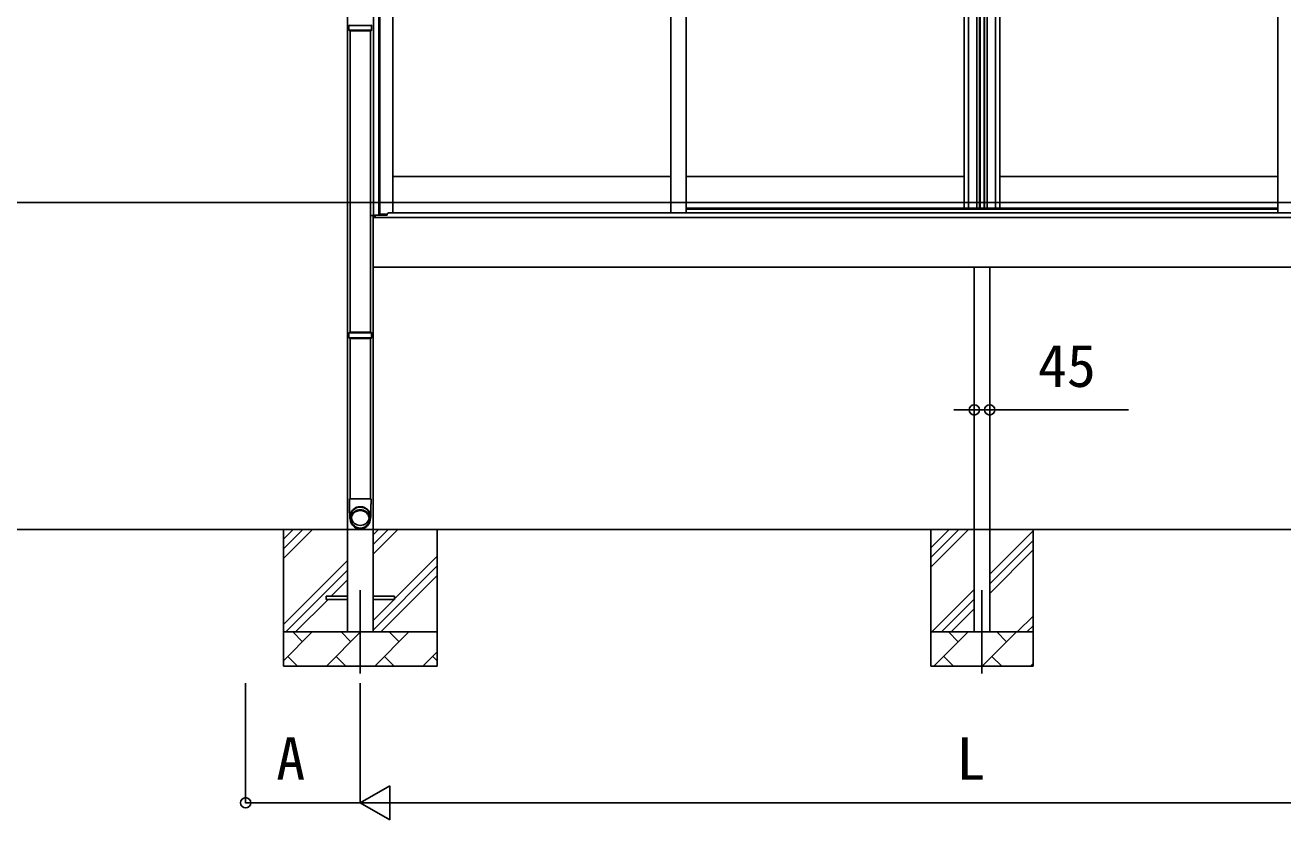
# Model space of a CAD drawing. Units: millimetres, scale not verified. Extents: x -8750 to 8750, y -13000 to 12944.
# Drawn here: x -2847 to 835, y 1634 to 3961 of the extents above; entities that cross this region are included whole.
import ezdxf
from ezdxf.enums import TextEntityAlignment as Align

# ---------------------------------------------------------------- set-up
doc = ezdxf.new("R2010")
doc.units = ezdxf.units.MM
doc.header["$LTSCALE"] = 70
for name, color, linetype in [('0-3_YKK_12', 2, 'Continuous'), ('0-4_YKK_A1', 4, 'Continuous'), ('0-5_YKK_D', 6, 'Continuous')]:
    doc.layers.add(name, color=color, linetype=linetype)
doc.styles.add('ＭＳ ゴシック', font='')
doc.styles.get('ＭＳ ゴシック').set_extended_font_data('MS Gothic')

msp = doc.modelspace()

# ---------------------------------------------------------------- linework, layer by layer
at = {"layer": '0-3_YKK_12'}
for p, q in [((-1866.15, 2306.41), (-1866.15, 2062.39)), ((-46.15, 2306.41), (-46.15, 2062.39))]:
    msp.add_line(p, q, dxfattribs=at)
at = {"layer": '0-4_YKK_A1'}
for p, q in [((-1827.35, 5376.4), (-1827.35, 3403.4)), ((-1812.15, 5346.4), (-1812.15, 3404.9)), ((-1808.95, 5346.4), (-1808.95, 3407.4)), ((-1771.15, 5346.4), (-1771.15, 3410.9)), ((-957.4, 5346.4), (-957.4, 3410.9)), ((-912.4, 5346.4), (-912.4, 3410.9)), ((-98.65, 5346.4), (-98.65, 3425.4)), ((-85.45, 5346.4), (-85.45, 3425.4)), ((-60.85, 5346.4), (-60.85, 3425.4)), ((-53.65, 5346.4), (-53.65, 3425.4)), ((-51.65, 5346.4), (-51.65, 3425.4)), ((-39.85, 5346.4), (-39.85, 3425.4)), ((-38.65, 5346.4), (-38.65, 3425.4)), ((-31.45, 5346.4), (-31.45, 3425.4)), ((-6.85, 5346.4), (-6.85, 3425.4)), ((6.35, 5346.4), (6.35, 3425.4)), ((820.1, 5346.4), (820.1, 3410.9)), ((-1899.15, 3959.78), (-1898.15, 3961.78)), ((-1899.15, 3945.78), (-1899.15, 3959.78)), ((-1899.15, 3959.78), (-1833.15, 3959.78)), ((-1898.15, 3943.78), (-1899.15, 3945.78)), ((-1833.15, 3945.78), (-1899.15, 3945.78)), ((-1898.15, 3943.78), (-1834.15, 3943.78)), ((-1896, 3943.78), (-1896, 3061.78)), ((-1836.3, 3943.78), (-1836.3, 3061.78)), ((-1836.15, 3943.78), (-1836.15, 3403.4)), ((-1834.15, 3961.78), (-1833.15, 3959.78)), ((-1833.15, 3945.78), (-1834.15, 3943.78)), ((-1833.15, 3959.78), (-1833.15, 3945.78)), ((-957.4, 3517.4), (-1771.15, 3517.4)), ((-98.65, 3517.4), (-912.4, 3517.4)), ((820.1, 3517.4), (6.35, 3517.4)), ((-7574.9, 3441.9), (7561.34, 3441.9)), ((-86.65, 3425.4), (-912.4, 3425.4)), ((-98.65, 3425.4), (-40.65, 3425.4)), ((-51.65, 3425.4), (6.35, 3425.4)), ((820.1, 3425.4), (-5.65, 3425.4)), ((-1828.65, 3403.4), (-1828.65, 3397.4)), ((-1828.65, 3397.4), (-1828.65, 3252.4)), ((1736.35, 3397.4), (-1828.65, 3397.4)), ((-1823.15, 3397.4), (-1824.25, 3397.4)), ((-1812.15, 3404.9), (-1823.15, 3404.9)), ((-1823.15, 3397.4), (-1823.15, 3404.9)), ((-1822.65, 3397.4), (-1822.65, 3404.9)), ((-1822.65, 3404.4), (-1787.65, 3404.4)), ((-1822.65, 3397.4), (1730.35, 3397.4)), ((-1812.15, 3407.4), (-1787.42, 3407.4)), ((-1787.65, 3404.4), (-1787.65, 3405.9)), ((-912.4, 3422.4), (820.1, 3422.4)), ((1736.35, 3252.4), (-1828.65, 3252.4)), ((-68.65, 3252.4), (-68.65, 2484.4)), ((-23.65, 3252.4), (-23.65, 2484.4)), ((-1899.15, 3059.78), (-1898.15, 3061.78)), ((-1899.15, 3045.78), (-1899.15, 3059.78)), ((-1899.15, 3059.78), (-1833.15, 3059.78)), ((-1834.15, 3061.78), (-1898.15, 3061.78)), ((-1834.15, 3061.78), (-1833.15, 3059.78)), ((-1833.15, 3059.78), (-1833.15, 3045.78)), ((-1898.15, 3043.78), (-1899.15, 3045.78)), ((-1833.15, 3045.78), (-1899.15, 3045.78)), ((-1898.15, 3043.78), (-1834.15, 3043.78)), ((-1896, 3043.78), (-1896, 2574.4)), ((-1836.3, 3043.78), (-1836.3, 2574.4)), ((-1833.15, 3045.78), (-1834.15, 3043.78)), ((-1897.85, 2574.4), (-1866.15, 2574.4)), ((-1866.15, 2574.4), (-1834.45, 2574.4)), ((-1895.05, 2514.16), (-1895.05, 2521.93)), ((-1837.25, 2521.93), (-1837.25, 2514.16)), ((7561.34, 2484.4), (-7093.99, 2484.4)), ((-2091.15, 2484.4), (-2091.15, 2084.4)), ((-2091.15, 2399.35), (-2006.1, 2484.4)), ((-2091.15, 2427.63), (-2034.38, 2484.4)), ((-2091.15, 2455.92), (-2062.67, 2484.4)), ((-1828.65, 2411.85), (-1756.1, 2484.4)), ((-1828.65, 2440.13), (-1784.38, 2484.4)), ((-1828.65, 2468.42), (-1812.67, 2484.4)), ((-1641.15, 2484.4), (-1641.15, 2084.4)), ((-196.15, 2484.4), (-196.15, 2084.4)), ((-196.15, 2374.35), (-86.1, 2484.4)), ((-196.15, 2402.63), (-114.38, 2484.4)), ((-196.15, 2430.92), (-142.67, 2484.4)), ((-68.65, 2484.4), (-68.65, 2184.4)), ((-23.65, 2484.4), (-23.65, 2184.4)), ((-23.65, 2353.42), (103.85, 2480.92)), ((103.85, 2484.4), (103.85, 2084.4)), ((-23.65, 2325.13), (103.85, 2452.63)), ((-2091.15, 2205.92), (-1903.65, 2393.42)), ((-1766.15, 2280.92), (-1641.15, 2405.92)), ((-23.65, 2296.85), (103.85, 2424.35)), ((-2084.38, 2184.4), (-1903.65, 2365.13)), ((-1828.65, 2190.13), (-1641.15, 2377.63)), ((-1951.6, 2288.9), (-1903.65, 2336.85)), ((-1806.1, 2184.4), (-1641.15, 2349.35)), ((-1966.15, 2279.9), (-1966.15, 2288.9)), ((-1903.65, 2288.9), (-1966.15, 2288.9)), ((-1766.15, 2288.9), (-1828.65, 2288.9)), ((-1766.15, 2279.9), (-1766.15, 2288.9)), ((-192.67, 2184.4), (-68.65, 2308.42)), ((-2056.1, 2184.4), (-1960.6, 2279.9)), ((-1903.65, 2279.9), (-1966.15, 2279.9)), ((-1828.65, 2218.42), (-1767.17, 2279.9)), ((-1766.15, 2279.9), (-1828.65, 2279.9)), ((-164.38, 2184.4), (-68.65, 2280.13)), ((-136.1, 2184.4), (-68.65, 2251.85)), ((57.33, 2184.4), (103.85, 2230.92)), ((-2091.15, 2184.4), (-1641.15, 2184.4)), ((-2091.15, 2100.09), (-2006.84, 2184.4)), ((-2035.39, 2155.85), (-2063.94, 2184.4)), ((-1965.41, 2084.4), (-1865.41, 2184.4)), ((-1893.97, 2155.85), (-1922.52, 2184.4)), ((-1828.65, 2184.4), (-1903.65, 2184.4)), ((-1823.99, 2084.4), (-1723.99, 2184.4)), ((-1752.55, 2155.85), (-1781.1, 2184.4)), ((-196.15, 2184.4), (103.85, 2184.4)), ((-186.84, 2084.4), (-86.84, 2184.4)), ((-115.39, 2155.85), (-143.94, 2184.4)), ((-23.65, 2184.4), (-68.65, 2184.4)), ((-45.41, 2084.4), (54.59, 2184.4)), ((26.03, 2155.85), (-2.52, 2184.4)), ((85.62, 2184.4), (103.85, 2202.63)), ((-2078.28, 2112.95), (-2049.73, 2084.4)), ((-1936.86, 2112.95), (-1908.31, 2084.4)), ((-1795.44, 2112.95), (-1766.89, 2084.4)), ((-1682.57, 2084.4), (-1641.15, 2125.82)), ((-1654.02, 2112.95), (-1641.15, 2100.09)), ((-158.28, 2112.95), (-129.73, 2084.4)), ((-16.86, 2112.95), (11.69, 2084.4)), ((-1641.15, 2084.4), (-2091.15, 2084.4)), ((103.85, 2084.4), (-196.15, 2084.4)), ((96.01, 2084.4), (103.85, 2092.24))]:
    msp.add_line(p, q, dxfattribs=at)
for points in [[(-1903.65, 2184.4), (-1903.65, 2484.4), (-1903.65, 5387.4)], [(-1824.25, 3397.4), (-1824.25, 3403.4), (-1836.15, 3403.4)], [(-1828.65, 3403.4), (-1828.65, 2484.4), (-1828.65, 2184.4)], [(-1782.65, 3410.9), (-912.4, 3410.9), (1690.35, 3410.9)], [(-1894.92, 2512.71), (-1895.25, 2513.48), (-1895.7, 2514.82), (-1895.98, 2515.9), (-1896.22, 2516.95), (-1896.54, 2518.81), (-1896.8, 2521.18), (-1896.97, 2523.97), (-1897.05, 2526.61), (-1897.1, 2529.13), (-1897.15, 2531.72), (-1897.22, 2535.02), (-1897.29, 2539.54), (-1897.36, 2544.08), (-1897.4, 2547.16), (-1897.44, 2550.3), (-1897.48, 2553.42), (-1897.51, 2556.02), (-1897.54, 2558.23), (-1897.58, 2560.91), (-1897.64, 2564.42), (-1897.73, 2568.92), (-1897.85, 2574.4)], [(-1895.04, 2513.61), (-1895.2, 2514.14), (-1895.9, 2517.22), (-1896.26, 2520.35), (-1896.26, 2523.5), (-1895.9, 2526.64), (-1895.2, 2529.72), (-1894.16, 2532.71), (-1892.79, 2535.57), (-1891.1, 2538.27), (-1889.13, 2540.78), (-1886.88, 2543.07), (-1884.4, 2545.11), (-1881.69, 2546.88), (-1878.81, 2548.36), (-1875.78, 2549.53), (-1872.63, 2550.37), (-1869.41, 2550.88), (-1866.15, 2551.05)], [(-1892.62, 2502.95), (-1893.73, 2505.83), (-1894.51, 2508.81), (-1894.95, 2511.86), (-1895.04, 2514.93), (-1894.78, 2518), (-1894.17, 2521.02), (-1893.22, 2523.95), (-1891.94, 2526.77), (-1890.34, 2529.43), (-1888.46, 2531.91), (-1886.3, 2534.17), (-1883.9, 2536.19), (-1881.28, 2537.94), (-1878.48, 2539.41), (-1875.53, 2540.57), (-1872.47, 2541.4), (-1869.33, 2541.91), (-1866.15, 2542.08)], [(-1866.15, 2542.08), (-1862.97, 2541.91), (-1859.83, 2541.4), (-1856.77, 2540.57), (-1853.82, 2539.41), (-1851.02, 2537.94), (-1848.4, 2536.19), (-1846, 2534.17), (-1843.84, 2531.91), (-1841.96, 2529.43), (-1840.36, 2526.77), (-1839.08, 2523.95), (-1838.13, 2521.02), (-1837.52, 2518), (-1837.26, 2514.93), (-1837.35, 2511.86), (-1837.79, 2508.81), (-1838.57, 2505.83), (-1839.68, 2502.95), (-1841.12, 2500.21), (-1842.86, 2497.63), (-1844.89, 2495.26), (-1847.17, 2493.11), (-1849.68, 2491.22), (-1852.4, 2489.61), (-1855.27, 2488.3), (-1858.29, 2487.3), (-1861.39, 2486.63), (-1864.56, 2486.29), (-1867.74, 2486.29), (-1870.91, 2486.63), (-1874.01, 2487.3), (-1877.03, 2488.3), (-1879.9, 2489.61), (-1882.62, 2491.22), (-1885.13, 2493.11), (-1887.41, 2495.26), (-1889.44, 2497.63), (-1891.18, 2500.21), (-1892.62, 2502.95)], [(-1866.15, 2551.05), (-1862.89, 2550.88), (-1859.67, 2550.37), (-1856.52, 2549.53), (-1853.49, 2548.36), (-1850.61, 2546.88), (-1847.9, 2545.11), (-1845.42, 2543.07), (-1843.17, 2540.78), (-1841.2, 2538.27), (-1839.51, 2535.57), (-1838.14, 2532.71), (-1837.1, 2529.72), (-1836.4, 2526.64), (-1836.04, 2523.5), (-1836.04, 2520.35), (-1836.4, 2517.22), (-1837.1, 2514.14), (-1837.26, 2513.61)], [(-1866.15, 2549.84), (-1862.97, 2549.67), (-1859.83, 2549.17), (-1856.77, 2548.33), (-1853.82, 2547.17), (-1851.02, 2545.71), (-1848.4, 2543.96), (-1846, 2541.94), (-1843.84, 2539.67), (-1841.96, 2537.2), (-1840.36, 2534.53), (-1839.08, 2531.72), (-1838.13, 2528.78), (-1837.52, 2525.76), (-1837.26, 2522.7), (-1837.25, 2521.93)], [(-1834.45, 2574.4), (-1834.58, 2568.7), (-1834.67, 2564.05), (-1834.73, 2560.46), (-1834.77, 2557.62), (-1834.81, 2554.37), (-1834.85, 2551), (-1834.89, 2547.62), (-1834.93, 2544.45), (-1835, 2539.98), (-1835.08, 2535.49), (-1835.14, 2532.05), (-1835.19, 2529.42), (-1835.24, 2526.87), (-1835.32, 2524.2), (-1835.48, 2521.39), (-1835.64, 2519.69), (-1835.84, 2518.26), (-1836.06, 2517.03), (-1836.31, 2515.96), (-1836.63, 2514.7), (-1837.19, 2513.15), (-1837.47, 2512.51)], [(-1892.3, 2509.71), (-1892.66, 2512.67), (-1892.66, 2515.65), (-1892.3, 2518.62), (-1891.58, 2521.52), (-1890.53, 2524.32), (-1889.14, 2526.99), (-1887.45, 2529.48), (-1885.46, 2531.76), (-1883.22, 2533.81), (-1880.74, 2535.59), (-1878.07, 2537.08), (-1875.23, 2538.26), (-1872.27, 2539.12), (-1869.23, 2539.63), (-1866.15, 2539.81)], [(-1866.15, 2539.81), (-1863.07, 2539.63), (-1860.03, 2539.12), (-1857.07, 2538.26), (-1854.23, 2537.08), (-1851.56, 2535.59), (-1849.08, 2533.81), (-1846.84, 2531.76), (-1844.85, 2529.48), (-1843.16, 2526.99), (-1841.77, 2524.32), (-1840.72, 2521.52), (-1840, 2518.62), (-1839.64, 2515.65), (-1839.64, 2512.67), (-1840, 2509.71), (-1840.72, 2506.81), (-1841.77, 2504.01), (-1843.16, 2501.34), (-1844.85, 2498.85), (-1846.84, 2496.56), (-1849.08, 2494.52), (-1851.56, 2492.74), (-1854.23, 2491.25), (-1857.07, 2490.06), (-1860.03, 2489.21), (-1863.07, 2488.69), (-1866.15, 2488.52), (-1869.23, 2488.69), (-1872.27, 2489.21), (-1875.23, 2490.06), (-1878.07, 2491.25), (-1880.74, 2492.74), (-1883.22, 2494.52), (-1885.46, 2496.56), (-1887.45, 2498.85), (-1889.14, 2501.34), (-1890.53, 2504.01), (-1891.58, 2506.81), (-1892.3, 2509.71)]]:
    msp.add_lwpolyline(points, dxfattribs=at)
for centre, radius, start, end in [((-1782.65, 3405.9), 5, 90, 180), ((-1866.63, 2521.42), 28.43, 89.04235, 178.97171), ((-1866.54, 2522.51), 26.23, 189.80612, 270.85893), ((-1865.78, 2522.54), 26.26, 269.19067, 350.14429)]:
    msp.add_arc(centre, radius, start, end, dxfattribs=at)
at = {"layer": '0-5_YKK_D'}
for p, q in [((-68.65, 2834.4), (-128.65, 2834.4)), ((-68.65, 2834.4), (-23.65, 2834.4)), ((-23.65, 2834.4), (382.37, 2834.4)), ((-2201.65, 2034.4), (-2201.65, 1683.4)), ((-1866.15, 2034.4), (-1866.15, 1683.4)), ((-1866.15, 2034.4), (-1866.15, 1683.4)), ((-1866.15, 1684.4), (-1779.55, 1734.4)), ((-1779.55, 1634.4), (-1779.55, 1734.4)), ((-1866.15, 1684.4), (-2201.65, 1684.4)), ((-1866.15, 1684.4), (-1779.55, 1634.4)), ((-1866.15, 1684.4), (-1692.94, 1684.4)), ((-1766.15, 1684.4), (1673.85, 1684.4))]:
    msp.add_line(p, q, dxfattribs=at)
for centre in [(-68.65, 2834.4), (-23.65, 2834.4), (-2201.65, 1684.4)]:
    msp.add_circle(centre, 15, dxfattribs=at)

# ---------------------------------------------------------------- texts
at = {"layer": '0-5_YKK_D', "style": 'ＭＳ ゴシック'}
for s, p in [('45', (117.66, 2864.4)), ('A', (-2112.14, 1714.4)), ('L', (-121.01, 1714.4))]:
    msp.add_text(s, height=124.6, dxfattribs=at).set_placement(p, align=Align.BOTTOM_LEFT)

doc.saveas('drawing.dxf')
